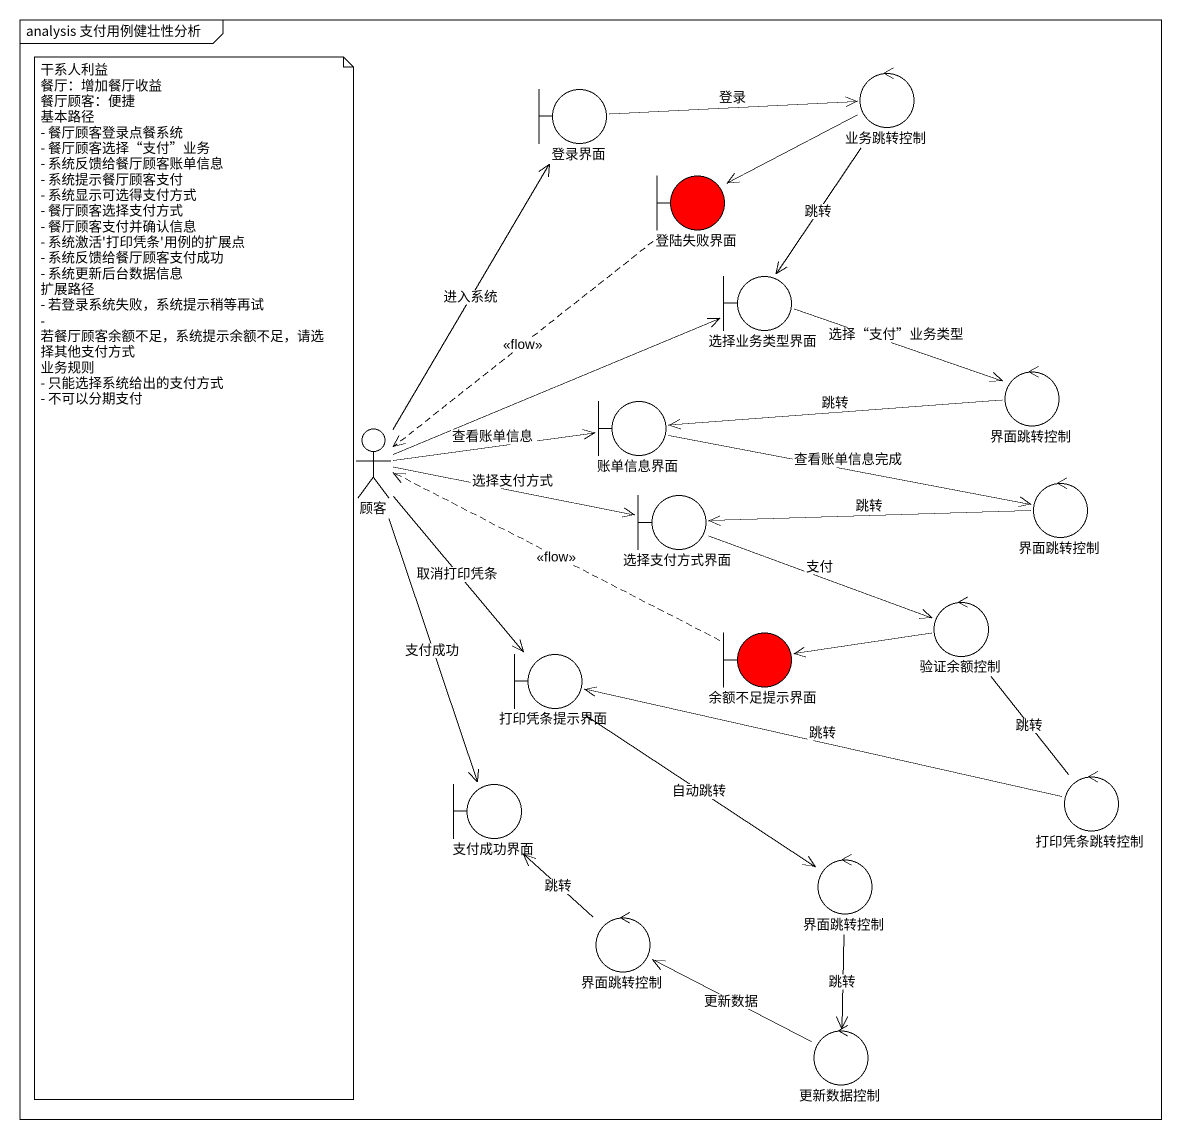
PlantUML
@startuml
mainframe analysis 支付用例健壮性分析
control 业务跳转控制
boundary 登录界面
boundary 登陆失败界面 #FF0000
boundary 选择业务类型界面
boundary 账单信息界面
control 界面跳转控制
actor 顾客
boundary 选择支付方式界面
control "界面跳转控制" as 界面跳转控制_2
control 验证余额控制
boundary 打印凭条提示界面
boundary 余额不足提示界面 #FF0000
boundary 支付成功界面
control 打印凭条跳转控制
control "界面跳转控制" as 界面跳转控制_3
control "界面跳转控制" as 界面跳转控制_4
control 更新数据控制
业务跳转控制 -left-> 登陆失败界面
业务跳转控制 --> 选择业务类型界面 : 跳转
登录界面 -right-> 业务跳转控制 : 登录
登陆失败界面 ..> 顾客 : <<flow>>
选择业务类型界面 -right-> 界面跳转控制 : 选择“支付”业务类型
账单信息界面 -right-> 界面跳转控制_2 : 查看账单信息完成
界面跳转控制 -left-> 账单信息界面 : 跳转
顾客 -up-> 登录界面 : 进入系统
顾客 -right-> 选择业务类型界面
顾客 -right-> 账单信息界面 : 查看账单信息
顾客 -right-> 选择支付方式界面 : 选择支付方式
顾客 --> 打印凭条提示界面 : 取消打印凭条
顾客 --> 支付成功界面 : 支付成功
选择支付方式界面 -right-> 验证余额控制 : 支付
界面跳转控制_2 -left-> 选择支付方式界面 : 跳转
验证余额控制 -left-> 余额不足提示界面
验证余额控制 -- 打印凭条跳转控制 : 跳转
打印凭条提示界面 --> 界面跳转控制_3 : 自动跳转
余额不足提示界面 .left.> 顾客 : <<flow>>
打印凭条跳转控制 -left-> 打印凭条提示界面 : 跳转
界面跳转控制_3 --> 更新数据控制 : 跳转
界面跳转控制_4 -up-> 支付成功界面 : 跳转
更新数据控制 -left-> 界面跳转控制_4 : 更新数据
note as N1
  干系人利益
  餐厅：增加餐厅收益
  餐厅顾客：便捷
  基本路径
  - 餐厅顾客登录点餐系统
  - 餐厅顾客选择“支付”业务
  - 系统反馈给餐厅顾客账单信息
  - 系统提示餐厅顾客支付
  - 系统显示可选得支付方式
  - 餐厅顾客选择支付方式
  - 餐厅顾客支付并确认信息
  - 系统激活'打印凭条'用例的扩展点
  - 系统反馈给餐厅顾客支付成功
  - 系统更新后台数据信息
  扩展路径
  - 若登录系统失败，系统提示稍等再试
  - 若餐厅顾客余额不足，系统提示余额不足，请选择其他支付方式
  业务规则
  - 只能选择系统给出的支付方式
  - 不可以分期支付
end note
@enduml
